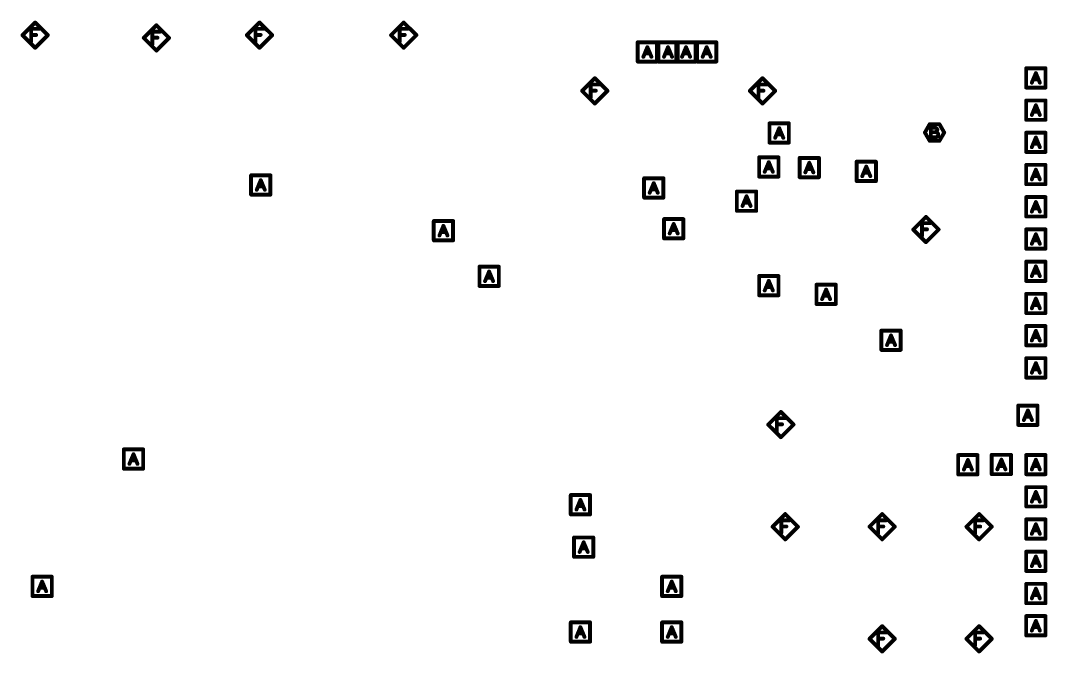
# Model space of a CAD drawing. Extents: x -14.2 to 19.9, y -5.2 to 16.9.
# Drawn here: x 2.524 to 4.118, y 1.002 to 1.984 of the extents above; entities that cross this region are included whole.
import ezdxf

# ---------------------------------------------------------------- set-up
doc = ezdxf.new("R2010")
doc.units = 0
doc.layers.get('0').update_dxf_attribs({"linetype": 'CONTINUOUS'})
doc.layers.add('FAB', color=2, linetype='CONTINUOUS')

# ---------------------------------------------------------------- blocks, each defined once
blk = doc.blocks.new('ROUND_1')
at = {"const_width": 0.003}
blk.add_lwpolyline([(-0.0015, 0, 1), (0.0015, 0, 1)], format="xyb", close=True, dxfattribs=at)

msp = doc.modelspace()

# ---------------------------------------------------------------- linework, layer by layer
at = {"layer": 'FAB', "const_width": 0.006}
for points in [[(2.5274, 1.9618), (2.5471, 1.9814)], [(2.5471, 1.9814), (2.5668, 1.9618)], [(2.7156, 1.9575), (2.7353, 1.9772)], [(2.7353, 1.9772), (2.755, 1.9575)], [(2.8756, 1.9618), (2.8953, 1.9814)], [(2.8953, 1.9814), (2.915, 1.9618)], [(3.0994, 1.9618), (3.1191, 1.9814)], [(3.1191, 1.9814), (3.1388, 1.9618)], [(2.5471, 1.9421), (2.5274, 1.9618)], [(2.5409, 1.9519), (2.5409, 1.9716)], [(2.5409, 1.9716), (2.5533, 1.9716)], [(2.5487, 1.9621), (2.5409, 1.9621)], [(2.5668, 1.9618), (2.5471, 1.9421)], [(2.7353, 1.9378), (2.7156, 1.9575)], [(2.7291, 1.9477), (2.7291, 1.9673)], [(2.7291, 1.9673), (2.7415, 1.9673)], [(2.737, 1.9578), (2.7291, 1.9578)], [(2.755, 1.9575), (2.7353, 1.9378)], [(2.8953, 1.9421), (2.8756, 1.9618)], [(2.8891, 1.9519), (2.8891, 1.9716)], [(2.8891, 1.9716), (2.9016, 1.9716)], [(2.897, 1.9621), (2.8891, 1.9621)], [(2.915, 1.9618), (2.8953, 1.9421)], [(3.1191, 1.9421), (3.0994, 1.9618)], [(3.1129, 1.9519), (3.1129, 1.9716)], [(3.1129, 1.9716), (3.1253, 1.9716)], [(3.1207, 1.9621), (3.1129, 1.9621)], [(3.1388, 1.9618), (3.1191, 1.9421)], [(3.4822, 1.9207), (3.4822, 1.9507)], [(3.4822, 1.9507), (3.5122, 1.9507)], [(3.491, 1.9282), (3.4972, 1.9432)], [(3.4972, 1.9432), (3.5035, 1.9282)], [(3.5122, 1.9507), (3.5122, 1.9207)], [(3.5142, 1.9207), (3.5142, 1.9507)], [(3.5142, 1.9507), (3.5442, 1.9507)], [(3.523, 1.9282), (3.5292, 1.9432)], [(3.5292, 1.9432), (3.5355, 1.9282)], [(3.5422, 1.9207), (3.5422, 1.9507)], [(3.5422, 1.9507), (3.5722, 1.9507)], [(3.5442, 1.9507), (3.5442, 1.9207)], [(3.551, 1.9282), (3.5572, 1.9432)], [(3.5572, 1.9432), (3.5635, 1.9282)], [(3.5722, 1.9507), (3.5722, 1.9207)], [(3.5742, 1.9207), (3.5742, 1.9507)], [(3.5742, 1.9507), (3.6042, 1.9507)], [(3.583, 1.9282), (3.5892, 1.9432)], [(3.5892, 1.9432), (3.5955, 1.9282)], [(3.6042, 1.9507), (3.6042, 1.9207)], [(3.5012, 1.9335), (3.4932, 1.9335)], [(3.5332, 1.9335), (3.5252, 1.9335)], [(3.5612, 1.9335), (3.5532, 1.9335)], [(3.5932, 1.9335), (3.5852, 1.9335)], [(3.5122, 1.9207), (3.4822, 1.9207)], [(3.5442, 1.9207), (3.5142, 1.9207)], [(3.5722, 1.9207), (3.5422, 1.9207)], [(3.6042, 1.9207), (3.5742, 1.9207)], [(4.0851, 1.8804), (4.0851, 1.9104)], [(4.0851, 1.9104), (4.1151, 1.9104)], [(4.1151, 1.9104), (4.1151, 1.8804)], [(3.3959, 1.8753), (3.4156, 1.895)], [(3.4156, 1.895), (3.4353, 1.8753)], [(3.6562, 1.8753), (3.6759, 1.895)], [(3.6759, 1.895), (3.6956, 1.8753)], [(4.0938, 1.888), (4.1001, 1.9029)], [(4.1001, 1.9029), (4.1063, 1.888)], [(3.4093, 1.8654), (3.4093, 1.8851)], [(3.4093, 1.8851), (3.4218, 1.8851)], [(3.6696, 1.8654), (3.6696, 1.8851)], [(3.6696, 1.8851), (3.6821, 1.8851)], [(4.1151, 1.8804), (4.0851, 1.8804)], [(4.1041, 1.8932), (4.0961, 1.8932)], [(3.4156, 1.8556), (3.3959, 1.8753)], [(3.4172, 1.8756), (3.4093, 1.8756)], [(3.4353, 1.8753), (3.4156, 1.8556)], [(3.6759, 1.8556), (3.6562, 1.8753)], [(3.6775, 1.8756), (3.6696, 1.8756)], [(3.6956, 1.8753), (3.6759, 1.8556)], [(4.0851, 1.8304), (4.0851, 1.8604)], [(4.0851, 1.8604), (4.1151, 1.8604)], [(4.0938, 1.8379), (4.1001, 1.853)], [(4.1001, 1.853), (4.1063, 1.8379)], [(4.1151, 1.8604), (4.1151, 1.8304)], [(4.1151, 1.8304), (4.0851, 1.8304)], [(4.1041, 1.8432), (4.0961, 1.8432)], [(3.6868, 1.795), (3.6868, 1.825)], [(3.6868, 1.825), (3.7168, 1.825)], [(3.6955, 1.8025), (3.7018, 1.8175)], [(3.7018, 1.8175), (3.7081, 1.8025)], [(3.7168, 1.825), (3.7168, 1.795)], [(3.9279, 1.8107), (3.9354, 1.8237)], [(3.9354, 1.8237), (3.9504, 1.8237)], [(3.9439, 1.8182), (3.9371, 1.8182)], [(3.9371, 1.8182), (3.9371, 1.8032)], [(3.9457, 1.8174), (3.9439, 1.8182)], [(3.9466, 1.8164), (3.9457, 1.8174)], [(3.9472, 1.815), (3.9466, 1.8164)], [(3.9466, 1.8132), (3.9472, 1.815)], [(3.9504, 1.8237), (3.9579, 1.8107)], [(3.7058, 1.8077), (3.6978, 1.8077)], [(3.9354, 1.7977), (3.9279, 1.8107)], [(3.9449, 1.8112), (3.9371, 1.8112)], [(3.9371, 1.8032), (3.9454, 1.8032)], [(3.9449, 1.8112), (3.9459, 1.8119)], [(3.9466, 1.8107), (3.9449, 1.8112)], [(3.9454, 1.8032), (3.9472, 1.8042)], [(3.9459, 1.8119), (3.9466, 1.8132)], [(3.9482, 1.8092), (3.9466, 1.8107)], [(3.9472, 1.8042), (3.9482, 1.8057)], [(3.9486, 1.8075), (3.9482, 1.8092)], [(3.9482, 1.8057), (3.9486, 1.8075)], [(3.9579, 1.8107), (3.9504, 1.7977)], [(4.0851, 1.7805), (4.0851, 1.8104)], [(4.0851, 1.8104), (4.1151, 1.8104)], [(4.0938, 1.7879), (4.1001, 1.803)], [(4.1001, 1.803), (4.1063, 1.7879)], [(4.1151, 1.8104), (4.1151, 1.7805)], [(3.7168, 1.795), (3.6868, 1.795)], [(3.9504, 1.7977), (3.9354, 1.7977)], [(4.1041, 1.7932), (4.0961, 1.7932)], [(3.6706, 1.7422), (3.6706, 1.7722)], [(3.6706, 1.7722), (3.7006, 1.7722)], [(3.7006, 1.7722), (3.7006, 1.7422)], [(3.7335, 1.7413), (3.7335, 1.7713)], [(3.7335, 1.7713), (3.7635, 1.7713)], [(3.7635, 1.7713), (3.7635, 1.7413)], [(4.1151, 1.7805), (4.0851, 1.7805)], [(3.6793, 1.7497), (3.6856, 1.7647)], [(3.6896, 1.7549), (3.6816, 1.7549)], [(3.6856, 1.7647), (3.6919, 1.7497)], [(3.7423, 1.7488), (3.7485, 1.7638)], [(3.7525, 1.754), (3.7445, 1.754)], [(3.7485, 1.7638), (3.7548, 1.7488)], [(3.8219, 1.7354), (3.8219, 1.7654)], [(3.8219, 1.7654), (3.8519, 1.7654)], [(3.8306, 1.7429), (3.8369, 1.7579)], [(3.8369, 1.7579), (3.8432, 1.7429)], [(3.8519, 1.7654), (3.8519, 1.7354)], [(4.0851, 1.7305), (4.0851, 1.7605)], [(4.0851, 1.7605), (4.1151, 1.7605)], [(4.0938, 1.738), (4.1001, 1.753)], [(4.1001, 1.753), (4.1063, 1.738)], [(4.1151, 1.7605), (4.1151, 1.7305)], [(2.8822, 1.7143), (2.8822, 1.7443)], [(2.8822, 1.7443), (2.9122, 1.7443)], [(2.891, 1.7218), (2.8972, 1.7368)], [(2.8972, 1.7368), (2.9035, 1.7218)], [(2.9122, 1.7443), (2.9122, 1.7143)], [(3.4921, 1.7097), (3.4921, 1.7397)], [(3.4921, 1.7397), (3.5221, 1.7397)], [(3.5221, 1.7397), (3.5221, 1.7097)], [(3.7006, 1.7422), (3.6706, 1.7422)], [(3.7635, 1.7413), (3.7335, 1.7413)], [(3.8519, 1.7354), (3.8219, 1.7354)], [(3.8409, 1.7482), (3.8329, 1.7482)], [(4.1041, 1.7432), (4.0961, 1.7432)], [(2.9012, 1.727), (2.8932, 1.727)], [(3.5008, 1.7172), (3.5071, 1.7322)], [(3.5111, 1.7225), (3.5031, 1.7225)], [(3.5071, 1.7322), (3.5133, 1.7172)], [(3.6361, 1.6892), (3.6361, 1.7192)], [(3.6361, 1.7192), (3.6661, 1.7192)], [(3.6661, 1.7192), (3.6661, 1.6892)], [(4.1151, 1.7305), (4.0851, 1.7305)], [(2.9122, 1.7143), (2.8822, 1.7143)], [(3.5221, 1.7097), (3.4921, 1.7097)], [(3.6448, 1.6967), (3.6511, 1.7118)], [(3.6511, 1.7118), (3.6574, 1.6967)], [(4.0851, 1.6804), (4.0851, 1.7105)], [(4.0851, 1.7105), (4.1151, 1.7105)], [(4.0938, 1.688), (4.1001, 1.7029)], [(4.1001, 1.7029), (4.1063, 1.688)], [(4.1151, 1.7105), (4.1151, 1.6804)], [(3.6661, 1.6892), (3.6361, 1.6892)], [(3.6551, 1.702), (3.6471, 1.702)], [(4.1041, 1.6932), (4.0961, 1.6932)], [(3.1657, 1.6434), (3.1657, 1.6734)], [(3.1657, 1.6734), (3.1957, 1.6734)], [(3.1957, 1.6734), (3.1957, 1.6434)], [(3.5231, 1.6464), (3.5231, 1.6764)], [(3.5231, 1.6764), (3.553, 1.6764)], [(3.553, 1.6764), (3.553, 1.6464)], [(3.9098, 1.6602), (3.9295, 1.6799)], [(3.9295, 1.6799), (3.9492, 1.6602)], [(4.1151, 1.6804), (4.0851, 1.6804)], [(3.1745, 1.6509), (3.1807, 1.6659)], [(3.1847, 1.6562), (3.1767, 1.6562)], [(3.1807, 1.6659), (3.187, 1.6509)], [(3.5318, 1.654), (3.538, 1.6689)], [(3.542, 1.6592), (3.534, 1.6592)], [(3.538, 1.6689), (3.5443, 1.654)], [(3.9295, 1.6405), (3.9098, 1.6602)], [(3.9233, 1.6504), (3.9233, 1.6701)], [(3.9233, 1.6701), (3.9357, 1.6701)], [(3.9311, 1.6605), (3.9233, 1.6605)], [(3.9492, 1.6602), (3.9295, 1.6405)], [(4.0851, 1.6304), (4.0851, 1.6604)], [(4.0851, 1.6604), (4.1151, 1.6604)], [(4.1151, 1.6604), (4.1151, 1.6304)], [(3.1957, 1.6434), (3.1657, 1.6434)], [(3.553, 1.6464), (3.5231, 1.6464)], [(4.0938, 1.638), (4.1001, 1.6529)], [(4.1041, 1.6432), (4.0961, 1.6432)], [(4.1001, 1.6529), (4.1063, 1.638)], [(4.1151, 1.6304), (4.0851, 1.6304)], [(4.0851, 1.5804), (4.0851, 1.6104)], [(4.0851, 1.6104), (4.1151, 1.6104)], [(4.1151, 1.6104), (4.1151, 1.5804)], [(3.2366, 1.5726), (3.2366, 1.6026)], [(3.2366, 1.6026), (3.2666, 1.6026)], [(3.2453, 1.5801), (3.2516, 1.5951)], [(3.2516, 1.5951), (3.2578, 1.5801)], [(3.2666, 1.6026), (3.2666, 1.5726)], [(4.0938, 1.5879), (4.1001, 1.603)], [(4.1041, 1.5932), (4.0961, 1.5932)], [(4.1001, 1.603), (4.1063, 1.5879)], [(3.2556, 1.5853), (3.2476, 1.5853)], [(3.6706, 1.5581), (3.6706, 1.5881)], [(3.6706, 1.5881), (3.7006, 1.5881)], [(3.6793, 1.5656), (3.6856, 1.5806)], [(3.6856, 1.5806), (3.6919, 1.5656)], [(3.7006, 1.5881), (3.7006, 1.5581)], [(4.1151, 1.5804), (4.0851, 1.5804)], [(3.2666, 1.5726), (3.2366, 1.5726)], [(3.6896, 1.5709), (3.6816, 1.5709)], [(3.7596, 1.5446), (3.7596, 1.5746)], [(3.7596, 1.5746), (3.7896, 1.5746)], [(3.7683, 1.5521), (3.7746, 1.5671)], [(3.7746, 1.5671), (3.7808, 1.5521)], [(3.7896, 1.5746), (3.7896, 1.5446)], [(4.0851, 1.5305), (4.0851, 1.5604)], [(4.0851, 1.5604), (4.1151, 1.5604)], [(4.1151, 1.5604), (4.1151, 1.5305)], [(3.7006, 1.5581), (3.6706, 1.5581)], [(3.7896, 1.5446), (3.7596, 1.5446)], [(3.7786, 1.5574), (3.7706, 1.5574)], [(4.0938, 1.5379), (4.1001, 1.553)], [(4.1041, 1.5432), (4.0961, 1.5432)], [(4.1001, 1.553), (4.1063, 1.5379)], [(4.1151, 1.5305), (4.0851, 1.5305)], [(3.8603, 1.4734), (3.8603, 1.5034)], [(3.8603, 1.5034), (3.8903, 1.5034)], [(3.8691, 1.4809), (3.8753, 1.4959)], [(3.8753, 1.4959), (3.8816, 1.4809)], [(3.8903, 1.5034), (3.8903, 1.4734)], [(4.0851, 1.4805), (4.0851, 1.5105)], [(4.0851, 1.5105), (4.1151, 1.5105)], [(4.0938, 1.488), (4.1001, 1.503)], [(4.1001, 1.503), (4.1063, 1.488)], [(4.1151, 1.5105), (4.1151, 1.4805)], [(3.8793, 1.4861), (3.8713, 1.4861)], [(4.1151, 1.4805), (4.0851, 1.4805)], [(4.1041, 1.4932), (4.0961, 1.4932)], [(3.8903, 1.4734), (3.8603, 1.4734)], [(4.0851, 1.4304), (4.0851, 1.4605)], [(4.0851, 1.4605), (4.1151, 1.4605)], [(4.0938, 1.438), (4.1001, 1.4529)], [(4.1001, 1.4529), (4.1063, 1.438)], [(4.1151, 1.4605), (4.1151, 1.4304)], [(4.1041, 1.4432), (4.0961, 1.4432)], [(4.1151, 1.4304), (4.0851, 1.4304)], [(4.0727, 1.357), (4.0727, 1.387)], [(4.0727, 1.387), (4.1027, 1.387)], [(4.1027, 1.387), (4.1027, 1.357)], [(3.6847, 1.3575), (3.7044, 1.3772)], [(3.7044, 1.3772), (3.7241, 1.3575)], [(4.0814, 1.3645), (4.0877, 1.3795)], [(4.0917, 1.3697), (4.0837, 1.3697)], [(4.0877, 1.3795), (4.094, 1.3645)], [(3.7044, 1.3379), (3.6847, 1.3575)], [(3.6982, 1.3477), (3.6982, 1.3674)], [(3.6982, 1.3674), (3.7107, 1.3674)], [(3.7061, 1.3579), (3.6982, 1.3579)], [(3.7241, 1.3575), (3.7044, 1.3379)], [(4.1027, 1.357), (4.0727, 1.357)], [(2.6847, 1.2891), (2.6847, 1.3191)], [(2.6847, 1.3191), (2.7147, 1.3191)], [(2.6934, 1.2966), (2.6997, 1.3116)], [(2.6997, 1.3116), (2.7059, 1.2966)], [(2.7147, 1.3191), (2.7147, 1.2891)], [(3.9796, 1.2802), (3.9796, 1.3102)], [(3.9796, 1.3102), (4.0096, 1.3102)], [(4.0096, 1.3102), (4.0096, 1.2802)], [(4.0316, 1.2806), (4.0316, 1.3106)], [(4.0316, 1.3106), (4.0616, 1.3106)], [(4.0616, 1.3106), (4.0616, 1.2806)], [(4.0851, 1.2805), (4.0851, 1.3104)], [(4.0851, 1.3104), (4.1151, 1.3104)], [(4.1151, 1.3104), (4.1151, 1.2805)], [(2.7147, 1.2891), (2.6847, 1.2891)], [(2.7037, 1.3019), (2.6957, 1.3019)], [(3.9884, 1.2877), (3.9946, 1.3027)], [(3.9986, 1.293), (3.9906, 1.293)], [(3.9946, 1.3027), (4.0009, 1.2877)], [(4.0403, 1.2881), (4.0466, 1.3031)], [(4.0506, 1.2934), (4.0426, 1.2934)], [(4.0466, 1.3031), (4.0529, 1.2881)], [(4.0938, 1.2879), (4.1001, 1.303)], [(4.1041, 1.2932), (4.0961, 1.2932)], [(4.1001, 1.303), (4.1063, 1.2879)], [(4.0096, 1.2802), (3.9796, 1.2802)], [(4.0616, 1.2806), (4.0316, 1.2806)], [(4.1151, 1.2805), (4.0851, 1.2805)], [(4.0851, 1.2305), (4.0851, 1.2605)], [(4.0851, 1.2605), (4.1151, 1.2605)], [(4.1151, 1.2605), (4.1151, 1.2305)], [(3.3783, 1.2182), (3.3783, 1.2482)], [(3.3783, 1.2482), (3.4083, 1.2482)], [(3.3871, 1.2257), (3.3933, 1.2407)], [(3.3933, 1.2407), (3.3996, 1.2257)], [(3.4083, 1.2482), (3.4083, 1.2182)], [(4.0938, 1.238), (4.1001, 1.253)], [(4.1041, 1.2432), (4.0961, 1.2432)], [(4.1001, 1.253), (4.1063, 1.238)], [(3.3973, 1.231), (3.3893, 1.231)], [(4.1151, 1.2305), (4.0851, 1.2305)], [(3.4083, 1.2182), (3.3783, 1.2182)], [(3.6915, 1.1991), (3.7112, 1.2188)], [(3.705, 1.1893), (3.705, 1.209)], [(3.705, 1.209), (3.7175, 1.209)], [(3.7112, 1.2188), (3.7309, 1.1991)], [(3.8419, 1.1991), (3.8616, 1.2188)], [(3.8554, 1.1893), (3.8554, 1.209)], [(3.8554, 1.209), (3.8679, 1.209)], [(3.8616, 1.2188), (3.8813, 1.1991)], [(3.9923, 1.1991), (4.012, 1.2188)], [(4.0058, 1.1893), (4.0058, 1.209)], [(4.0058, 1.209), (4.0183, 1.209)], [(4.012, 1.2188), (4.0317, 1.1991)], [(4.0851, 1.1804), (4.0851, 1.2105)], [(4.0851, 1.2105), (4.1151, 1.2105)], [(4.1151, 1.2105), (4.1151, 1.1804)], [(3.7112, 1.1794), (3.6915, 1.1991)], [(3.7129, 1.1994), (3.705, 1.1994)], [(3.7309, 1.1991), (3.7112, 1.1794)], [(3.8616, 1.1794), (3.8419, 1.1991)], [(3.8633, 1.1994), (3.8554, 1.1994)], [(3.8813, 1.1991), (3.8616, 1.1794)], [(4.012, 1.1794), (3.9923, 1.1991)], [(4.0137, 1.1994), (4.0058, 1.1994)], [(4.0317, 1.1991), (4.012, 1.1794)], [(4.0938, 1.188), (4.1001, 1.2029)], [(4.1041, 1.1932), (4.0961, 1.1932)], [(4.1001, 1.2029), (4.1063, 1.188)], [(3.3834, 1.1524), (3.3834, 1.1824)], [(3.3834, 1.1824), (3.4133, 1.1824)], [(3.4133, 1.1824), (3.4133, 1.1524)], [(4.1151, 1.1804), (4.0851, 1.1804)], [(3.3921, 1.1599), (3.3983, 1.1749)], [(3.4023, 1.1652), (3.3943, 1.1652)], [(3.3983, 1.1749), (3.4046, 1.1599)], [(4.0851, 1.1304), (4.0851, 1.1604)], [(4.0851, 1.1604), (4.1151, 1.1604)], [(4.1151, 1.1604), (4.1151, 1.1304)], [(3.4133, 1.1524), (3.3834, 1.1524)], [(4.0938, 1.138), (4.1001, 1.1529)], [(4.1001, 1.1529), (4.1063, 1.138)], [(4.1151, 1.1304), (4.0851, 1.1304)], [(4.1041, 1.1432), (4.0961, 1.1432)], [(2.5429, 1.0915), (2.5429, 1.1215)], [(2.5429, 1.1215), (2.5729, 1.1215)], [(2.5517, 1.099), (2.5579, 1.114)], [(2.5579, 1.114), (2.5642, 1.099)], [(2.5729, 1.1215), (2.5729, 1.0915)], [(3.52, 1.0915), (3.52, 1.1215)], [(3.52, 1.1215), (3.55, 1.1215)], [(3.5288, 1.099), (3.535, 1.114)], [(3.535, 1.114), (3.5413, 1.099)], [(3.55, 1.1215), (3.55, 1.0915)], [(2.5619, 1.1043), (2.5539, 1.1043)], [(3.539, 1.1043), (3.531, 1.1043)], [(4.0851, 1.0804), (4.0851, 1.1104)], [(4.0851, 1.1104), (4.1151, 1.1104)], [(4.0938, 1.0879), (4.1001, 1.103)], [(4.1001, 1.103), (4.1063, 1.0879)], [(4.1151, 1.1104), (4.1151, 1.0804)], [(2.5729, 1.0915), (2.5429, 1.0915)], [(3.55, 1.0915), (3.52, 1.0915)], [(4.1041, 1.0932), (4.0961, 1.0932)], [(4.1151, 1.0804), (4.0851, 1.0804)], [(3.3783, 1.0207), (3.3783, 1.0507)], [(3.3783, 1.0507), (3.4083, 1.0507)], [(3.4083, 1.0507), (3.4083, 1.0207)], [(3.52, 1.0207), (3.52, 1.0507)], [(3.52, 1.0507), (3.55, 1.0507)], [(3.55, 1.0507), (3.55, 1.0207)], [(4.0851, 1.0305), (4.0851, 1.0604)], [(4.0851, 1.0604), (4.1151, 1.0604)], [(4.0938, 1.0379), (4.1001, 1.053)], [(4.1001, 1.053), (4.1063, 1.0379)], [(4.1151, 1.0604), (4.1151, 1.0305)], [(3.3871, 1.0281), (3.3933, 1.0432)], [(3.3973, 1.0334), (3.3893, 1.0334)], [(3.3933, 1.0432), (3.3996, 1.0281)], [(3.5288, 1.0281), (3.535, 1.0432)], [(3.539, 1.0334), (3.531, 1.0334)], [(3.535, 1.0432), (3.5413, 1.0281)], [(3.8419, 1.0251), (3.8616, 1.0448)], [(3.8554, 1.0153), (3.8554, 1.035)], [(3.8554, 1.035), (3.8679, 1.035)], [(3.8616, 1.0448), (3.8813, 1.0251)], [(3.9923, 1.0251), (4.012, 1.0448)], [(4.0058, 1.0153), (4.0058, 1.035)], [(4.0058, 1.035), (4.0183, 1.035)], [(4.012, 1.0448), (4.0317, 1.0251)], [(4.1041, 1.0432), (4.0961, 1.0432)], [(3.4083, 1.0207), (3.3783, 1.0207)], [(3.55, 1.0207), (3.52, 1.0207)], [(3.8616, 1.0054), (3.8419, 1.0251)], [(3.8633, 1.0255), (3.8554, 1.0255)], [(3.8813, 1.0251), (3.8616, 1.0054)], [(4.012, 1.0054), (3.9923, 1.0251)], [(4.0137, 1.0255), (4.0058, 1.0255)], [(4.0317, 1.0251), (4.012, 1.0054)], [(4.1151, 1.0305), (4.0851, 1.0305)]]:
    msp.add_lwpolyline(points, dxfattribs=at)

# ---------------------------------------------------------------- block references
at = {"layer": 'FAB'}
for p in [(2.5471, 1.9814), (2.5471, 1.9814), (2.7353, 1.9772), (2.7353, 1.9772), (2.8953, 1.9814), (2.8953, 1.9814), (3.1191, 1.9814), (3.1191, 1.9814), (2.5274, 1.9618), (2.5274, 1.9618), (2.5409, 1.9716), (2.5409, 1.9716), (2.5409, 1.9621), (2.5487, 1.9621), (2.5533, 1.9716), (2.5668, 1.9618), (2.5668, 1.9618), (2.7156, 1.9575), (2.7156, 1.9575), (2.7291, 1.9673), (2.7291, 1.9673), (2.7291, 1.9578), (2.737, 1.9578), (2.7415, 1.9673), (2.755, 1.9575), (2.755, 1.9575), (2.8756, 1.9618), (2.8756, 1.9618), (2.8891, 1.9716), (2.8891, 1.9716), (2.8891, 1.9621), (2.897, 1.9621), (2.9016, 1.9716), (2.915, 1.9618), (2.915, 1.9618), (3.0994, 1.9618), (3.0994, 1.9618), (3.1129, 1.9716), (3.1129, 1.9716), (3.1129, 1.9621), (3.1207, 1.9621), (3.1253, 1.9716), (3.1388, 1.9618), (3.1388, 1.9618), (2.5409, 1.9519), (2.5471, 1.9421), (2.5471, 1.9421), (2.7291, 1.9477), (2.8891, 1.9519), (2.8953, 1.9421), (2.8953, 1.9421), (3.1129, 1.9519), (3.1191, 1.9421), (3.1191, 1.9421), (3.4822, 1.9507), (3.4822, 1.9507), (3.4972, 1.9432), (3.4972, 1.9432), (3.5122, 1.9507), (3.5122, 1.9507), (3.5142, 1.9507), (3.5142, 1.9507), (3.5292, 1.9432), (3.5292, 1.9432), (3.5422, 1.9507), (3.5422, 1.9507), (3.5442, 1.9507), (3.5442, 1.9507), (3.5572, 1.9432), (3.5572, 1.9432), (3.5722, 1.9507), (3.5722, 1.9507), (3.5742, 1.9507), (3.5742, 1.9507), (3.5892, 1.9432), (3.5892, 1.9432), (3.6042, 1.9507), (3.6042, 1.9507), (2.7353, 1.9378), (2.7353, 1.9378), (3.491, 1.9282), (3.4932, 1.9335), (3.5012, 1.9335), (3.5035, 1.9282), (3.523, 1.9282), (3.5252, 1.9335), (3.5332, 1.9335), (3.5355, 1.9282), (3.551, 1.9282), (3.5532, 1.9335), (3.5612, 1.9335), (3.5635, 1.9282), (3.583, 1.9282), (3.5852, 1.9335), (3.5932, 1.9335), (3.5955, 1.9282), (3.4822, 1.9207), (3.4822, 1.9207), (3.5122, 1.9207), (3.5122, 1.9207), (3.5142, 1.9207), (3.5142, 1.9207), (3.5422, 1.9207), (3.5422, 1.9207), (3.5442, 1.9207), (3.5442, 1.9207), (3.5722, 1.9207), (3.5722, 1.9207), (3.5742, 1.9207), (3.5742, 1.9207), (3.6042, 1.9207), (3.6042, 1.9207), (4.0851, 1.9104), (4.0851, 1.9104), (4.1151, 1.9104), (4.1151, 1.9104), (3.4156, 1.895), (3.4156, 1.895), (3.6759, 1.895), (3.6759, 1.895), (4.1001, 1.9029), (4.1001, 1.9029), (3.4093, 1.8851), (3.4093, 1.8851), (3.4218, 1.8851), (3.6696, 1.8851), (3.6696, 1.8851), (3.6821, 1.8851), (4.0851, 1.8804), (4.0851, 1.8804), (4.0938, 1.888), (4.0961, 1.8932), (4.1041, 1.8932), (4.1063, 1.888), (4.1151, 1.8804), (4.1151, 1.8804), (3.3959, 1.8753), (3.3959, 1.8753), (3.4093, 1.8756), (3.4093, 1.8654), (3.4172, 1.8756), (3.4353, 1.8753), (3.4353, 1.8753), (3.6562, 1.8753), (3.6562, 1.8753), (3.6696, 1.8756), (3.6696, 1.8654), (3.6775, 1.8756), (3.6956, 1.8753), (3.6956, 1.8753), (3.4156, 1.8556), (3.4156, 1.8556), (3.6759, 1.8556), (3.6759, 1.8556), (4.0851, 1.8604), (4.0851, 1.8604), (4.1001, 1.853), (4.1001, 1.853), (4.1151, 1.8604), (4.1151, 1.8604), (4.0851, 1.8304), (4.0851, 1.8304), (4.0938, 1.8379), (4.0961, 1.8432), (4.1041, 1.8432), (4.1063, 1.8379), (4.1151, 1.8304), (4.1151, 1.8304), (3.6868, 1.825), (3.6868, 1.825), (3.7018, 1.8175), (3.7018, 1.8175), (3.7168, 1.825), (3.7168, 1.825), (3.9354, 1.8237), (3.9354, 1.8237), (3.9371, 1.8182), (3.9371, 1.8182), (3.9439, 1.8182), (3.9439, 1.8182), (3.9457, 1.8174), (3.9457, 1.8174), (3.9466, 1.8164), (3.9466, 1.8164), (3.9472, 1.815), (3.9472, 1.815), (3.9504, 1.8237), (3.9504, 1.8237), (3.6955, 1.8025), (3.6978, 1.8077), (3.7058, 1.8077), (3.7081, 1.8025), (3.9279, 1.8107), (3.9279, 1.8107), (3.9371, 1.8112), (3.9371, 1.8032), (3.9371, 1.8032), (3.9449, 1.8112), (3.9449, 1.8112), (3.9449, 1.8112), (3.9454, 1.8032), (3.9454, 1.8032), (3.9459, 1.8119), (3.9459, 1.8119), (3.9466, 1.8132), (3.9466, 1.8132), (3.9466, 1.8107), (3.9466, 1.8107), (3.9472, 1.8042), (3.9472, 1.8042), (3.9482, 1.8092), (3.9482, 1.8092), (3.9482, 1.8057), (3.9482, 1.8057), (3.9486, 1.8075), (3.9486, 1.8075), (3.9579, 1.8107), (3.9579, 1.8107), (4.0851, 1.8104), (4.0851, 1.8104), (4.1001, 1.803), (4.1001, 1.803), (4.1151, 1.8104), (4.1151, 1.8104), (3.6868, 1.795), (3.6868, 1.795), (3.7168, 1.795), (3.7168, 1.795), (3.9354, 1.7977), (3.9354, 1.7977), (3.9504, 1.7977), (3.9504, 1.7977), (4.0938, 1.7879), (4.0961, 1.7932), (4.1041, 1.7932), (4.1063, 1.7879), (3.6706, 1.7722), (3.6706, 1.7722), (3.7006, 1.7722), (3.7006, 1.7722), (3.7335, 1.7713), (3.7335, 1.7713), (3.7635, 1.7713), (3.7635, 1.7713), (4.0851, 1.7805), (4.0851, 1.7805), (4.1151, 1.7805), (4.1151, 1.7805), (3.6816, 1.7549), (3.6856, 1.7647), (3.6856, 1.7647), (3.6896, 1.7549), (3.7445, 1.754), (3.7485, 1.7638), (3.7485, 1.7638), (3.7525, 1.754), (3.8219, 1.7654), (3.8219, 1.7654), (3.8369, 1.7579), (3.8369, 1.7579), (3.8519, 1.7654), (3.8519, 1.7654), (4.0851, 1.7605), (4.0851, 1.7605), (4.1001, 1.753), (4.1001, 1.753), (4.1151, 1.7605), (4.1151, 1.7605), (2.8822, 1.7443), (2.8822, 1.7443), (2.8972, 1.7368), (2.8972, 1.7368), (2.9122, 1.7443), (2.9122, 1.7443), (3.4921, 1.7397), (3.4921, 1.7397), (3.5221, 1.7397), (3.5221, 1.7397), (3.6706, 1.7422), (3.6706, 1.7422), (3.6793, 1.7497), (3.6919, 1.7497), (3.7006, 1.7422), (3.7006, 1.7422), (3.7335, 1.7413), (3.7335, 1.7413), (3.7423, 1.7488), (3.7548, 1.7488), (3.7635, 1.7413), (3.7635, 1.7413), (3.8219, 1.7354), (3.8219, 1.7354), (3.8306, 1.7429), (3.8329, 1.7482), (3.8409, 1.7482), (3.8432, 1.7429), (3.8519, 1.7354), (3.8519, 1.7354), (4.0938, 1.738), (4.0961, 1.7432), (4.1041, 1.7432), (4.1063, 1.738), (2.891, 1.7218), (2.8932, 1.727), (2.9012, 1.727), (2.9035, 1.7218), (3.5031, 1.7225), (3.5071, 1.7322), (3.5071, 1.7322), (3.5111, 1.7225), (3.6361, 1.7192), (3.6361, 1.7192), (3.6661, 1.7192), (3.6661, 1.7192), (4.0851, 1.7305), (4.0851, 1.7305), (4.1151, 1.7305), (4.1151, 1.7305), (2.8822, 1.7143), (2.8822, 1.7143), (2.9122, 1.7143), (2.9122, 1.7143), (3.4921, 1.7097), (3.4921, 1.7097), (3.5008, 1.7172), (3.5133, 1.7172), (3.5221, 1.7097), (3.5221, 1.7097), (3.6511, 1.7118), (3.6511, 1.7118), (4.0851, 1.7105), (4.0851, 1.7105), (4.1001, 1.7029), (4.1001, 1.7029), (4.1151, 1.7105), (4.1151, 1.7105), (3.6361, 1.6892), (3.6361, 1.6892), (3.6448, 1.6967), (3.6471, 1.702), (3.6551, 1.702), (3.6574, 1.6967), (3.6661, 1.6892), (3.6661, 1.6892), (4.0938, 1.688), (4.0961, 1.6932), (4.1041, 1.6932), (4.1063, 1.688), (3.1657, 1.6734), (3.1657, 1.6734), (3.1957, 1.6734), (3.1957, 1.6734), (3.5231, 1.6764), (3.5231, 1.6764), (3.553, 1.6764), (3.553, 1.6764), (3.9295, 1.6799), (3.9295, 1.6799), (4.0851, 1.6804), (4.0851, 1.6804), (4.1151, 1.6804), (4.1151, 1.6804), (3.1767, 1.6562), (3.1807, 1.6659), (3.1807, 1.6659), (3.1847, 1.6562), (3.534, 1.6592), (3.538, 1.6689), (3.538, 1.6689), (3.542, 1.6592), (3.9098, 1.6602), (3.9098, 1.6602), (3.9233, 1.6701), (3.9233, 1.6701), (3.9233, 1.6605), (3.9311, 1.6605), (3.9357, 1.6701), (3.9492, 1.6602), (3.9492, 1.6602), (4.0851, 1.6604), (4.0851, 1.6604), (4.1151, 1.6604), (4.1151, 1.6604), (3.1657, 1.6434), (3.1657, 1.6434), (3.1745, 1.6509), (3.187, 1.6509), (3.1957, 1.6434), (3.1957, 1.6434), (3.5231, 1.6464), (3.5231, 1.6464), (3.5318, 1.654), (3.5443, 1.654), (3.553, 1.6464), (3.553, 1.6464), (3.9233, 1.6504), (3.9295, 1.6405), (3.9295, 1.6405), (4.0961, 1.6432), (4.1001, 1.6529), (4.1001, 1.6529), (4.1041, 1.6432), (4.0851, 1.6304), (4.0851, 1.6304), (4.0938, 1.638), (4.1063, 1.638), (4.1151, 1.6304), (4.1151, 1.6304), (4.0851, 1.6104), (4.0851, 1.6104), (4.1151, 1.6104), (4.1151, 1.6104), (3.2366, 1.6026), (3.2366, 1.6026), (3.2516, 1.5951), (3.2516, 1.5951), (3.2666, 1.6026), (3.2666, 1.6026), (4.0961, 1.5932), (4.1001, 1.603), (4.1001, 1.603), (4.1041, 1.5932), (3.2453, 1.5801), (3.2476, 1.5853), (3.2556, 1.5853), (3.2578, 1.5801), (3.6706, 1.5881), (3.6706, 1.5881), (3.6856, 1.5806), (3.6856, 1.5806), (3.7006, 1.5881), (3.7006, 1.5881), (4.0851, 1.5804), (4.0851, 1.5804), (4.0938, 1.5879), (4.1063, 1.5879), (4.1151, 1.5804), (4.1151, 1.5804), (3.2366, 1.5726), (3.2366, 1.5726), (3.2666, 1.5726), (3.2666, 1.5726), (3.6793, 1.5656), (3.6816, 1.5709), (3.6896, 1.5709), (3.6919, 1.5656), (3.7596, 1.5746), (3.7596, 1.5746), (3.7746, 1.5671), (3.7746, 1.5671), (3.7896, 1.5746), (3.7896, 1.5746), (4.0851, 1.5604), (4.0851, 1.5604), (4.1151, 1.5604), (4.1151, 1.5604), (3.6706, 1.5581), (3.6706, 1.5581), (3.7006, 1.5581), (3.7006, 1.5581), (3.7596, 1.5446), (3.7596, 1.5446), (3.7683, 1.5521), (3.7706, 1.5574), (3.7786, 1.5574), (3.7808, 1.5521), (3.7896, 1.5446), (3.7896, 1.5446), (4.0961, 1.5432), (4.1001, 1.553), (4.1001, 1.553), (4.1041, 1.5432), (4.0851, 1.5305), (4.0851, 1.5305), (4.0938, 1.5379), (4.1063, 1.5379), (4.1151, 1.5305), (4.1151, 1.5305), (3.8603, 1.5034), (3.8603, 1.5034), (3.8753, 1.4959), (3.8753, 1.4959), (3.8903, 1.5034), (3.8903, 1.5034), (4.0851, 1.5105), (4.0851, 1.5105), (4.1001, 1.503), (4.1001, 1.503), (4.1151, 1.5105), (4.1151, 1.5105), (3.8691, 1.4809), (3.8713, 1.4861), (3.8793, 1.4861), (3.8816, 1.4809), (4.0851, 1.4805), (4.0851, 1.4805), (4.0938, 1.488), (4.0961, 1.4932), (4.1041, 1.4932), (4.1063, 1.488), (4.1151, 1.4805), (4.1151, 1.4805), (3.8603, 1.4734), (3.8603, 1.4734), (3.8903, 1.4734), (3.8903, 1.4734), (4.0851, 1.4605), (4.0851, 1.4605), (4.1001, 1.4529), (4.1001, 1.4529), (4.1151, 1.4605), (4.1151, 1.4605), (4.0938, 1.438), (4.0961, 1.4432), (4.1041, 1.4432), (4.1063, 1.438), (4.0851, 1.4304), (4.0851, 1.4304), (4.1151, 1.4304), (4.1151, 1.4304), (4.0727, 1.387), (4.0727, 1.387), (4.1027, 1.387), (4.1027, 1.387), (3.7044, 1.3772), (3.7044, 1.3772), (4.0837, 1.3697), (4.0877, 1.3795), (4.0877, 1.3795), (4.0917, 1.3697), (3.6847, 1.3575), (3.6847, 1.3575), (3.6982, 1.3674), (3.6982, 1.3674), (3.6982, 1.3579), (3.7061, 1.3579), (3.7107, 1.3674), (3.7241, 1.3575), (3.7241, 1.3575), (4.0727, 1.357), (4.0727, 1.357), (4.0814, 1.3645), (4.094, 1.3645), (4.1027, 1.357), (4.1027, 1.357), (3.6982, 1.3477), (3.7044, 1.3379), (3.7044, 1.3379), (2.6847, 1.3191), (2.6847, 1.3191), (2.6997, 1.3116), (2.6997, 1.3116), (2.7147, 1.3191), (2.7147, 1.3191), (3.9796, 1.3102), (3.9796, 1.3102), (4.0096, 1.3102), (4.0096, 1.3102), (4.0316, 1.3106), (4.0316, 1.3106), (4.0616, 1.3106), (4.0616, 1.3106), (4.0851, 1.3104), (4.0851, 1.3104), (4.1151, 1.3104), (4.1151, 1.3104), (2.6847, 1.2891), (2.6847, 1.2891), (2.6934, 1.2966), (2.6957, 1.3019), (2.7037, 1.3019), (2.7059, 1.2966), (2.7147, 1.2891), (2.7147, 1.2891), (3.9906, 1.293), (3.9946, 1.3027), (3.9946, 1.3027), (3.9986, 1.293), (4.0403, 1.2881), (4.0426, 1.2934), (4.0466, 1.3031), (4.0466, 1.3031), (4.0506, 1.2934), (4.0529, 1.2881), (4.0938, 1.2879), (4.0961, 1.2932), (4.1001, 1.303), (4.1001, 1.303), (4.1041, 1.2932), (4.1063, 1.2879), (3.9796, 1.2802), (3.9796, 1.2802), (3.9884, 1.2877), (4.0009, 1.2877), (4.0096, 1.2802), (4.0096, 1.2802), (4.0316, 1.2806), (4.0316, 1.2806), (4.0616, 1.2806), (4.0616, 1.2806), (4.0851, 1.2805), (4.0851, 1.2805), (4.1151, 1.2805), (4.1151, 1.2805), (4.0851, 1.2605), (4.0851, 1.2605), (4.1151, 1.2605), (4.1151, 1.2605), (3.3783, 1.2482), (3.3783, 1.2482), (3.3933, 1.2407), (3.3933, 1.2407), (3.4083, 1.2482), (3.4083, 1.2482), (4.0961, 1.2432), (4.1001, 1.253), (4.1001, 1.253), (4.1041, 1.2432), (3.3871, 1.2257), (3.3893, 1.231), (3.3973, 1.231), (3.3996, 1.2257), (4.0851, 1.2305), (4.0851, 1.2305), (4.0938, 1.238), (4.1063, 1.238), (4.1151, 1.2305), (4.1151, 1.2305), (3.3783, 1.2182), (3.3783, 1.2182), (3.4083, 1.2182), (3.4083, 1.2182), (3.705, 1.209), (3.705, 1.209), (3.7112, 1.2188), (3.7112, 1.2188), (3.7175, 1.209), (3.8554, 1.209), (3.8554, 1.209), (3.8616, 1.2188), (3.8616, 1.2188), (3.8679, 1.209), (4.0058, 1.209), (4.0058, 1.209), (4.012, 1.2188), (4.012, 1.2188), (4.0183, 1.209), (4.0851, 1.2105), (4.0851, 1.2105), (4.1151, 1.2105), (4.1151, 1.2105), (3.6915, 1.1991), (3.6915, 1.1991), (3.705, 1.1994), (3.7129, 1.1994), (3.7309, 1.1991), (3.7309, 1.1991), (3.8419, 1.1991), (3.8419, 1.1991), (3.8554, 1.1994), (3.8633, 1.1994), (3.8813, 1.1991), (3.8813, 1.1991), (3.9923, 1.1991), (3.9923, 1.1991), (4.0058, 1.1994), (4.0137, 1.1994), (4.0317, 1.1991), (4.0317, 1.1991), (4.0961, 1.1932), (4.1001, 1.2029), (4.1001, 1.2029), (4.1041, 1.1932), (3.3834, 1.1824), (3.3834, 1.1824), (3.4133, 1.1824), (3.4133, 1.1824), (3.705, 1.1893), (3.7112, 1.1794), (3.7112, 1.1794), (3.8554, 1.1893), (3.8616, 1.1794), (3.8616, 1.1794), (4.0058, 1.1893), (4.012, 1.1794), (4.012, 1.1794), (4.0851, 1.1804), (4.0851, 1.1804), (4.0938, 1.188), (4.1063, 1.188), (4.1151, 1.1804), (4.1151, 1.1804), (3.3943, 1.1652), (3.3983, 1.1749), (3.3983, 1.1749), (3.4023, 1.1652), (4.0851, 1.1604), (4.0851, 1.1604), (4.1151, 1.1604), (4.1151, 1.1604), (3.3834, 1.1524), (3.3834, 1.1524), (3.3921, 1.1599), (3.4046, 1.1599), (3.4133, 1.1524), (3.4133, 1.1524), (4.1001, 1.1529), (4.1001, 1.1529), (4.0851, 1.1304), (4.0851, 1.1304), (4.0938, 1.138), (4.0961, 1.1432), (4.1041, 1.1432), (4.1063, 1.138), (4.1151, 1.1304), (4.1151, 1.1304), (2.5429, 1.1215), (2.5429, 1.1215), (2.5579, 1.114), (2.5579, 1.114), (2.5729, 1.1215), (2.5729, 1.1215), (3.52, 1.1215), (3.52, 1.1215), (3.535, 1.114), (3.535, 1.114), (3.55, 1.1215), (3.55, 1.1215), (2.5517, 1.099), (2.5539, 1.1043), (2.5619, 1.1043), (2.5642, 1.099), (3.5288, 1.099), (3.531, 1.1043), (3.539, 1.1043), (3.5413, 1.099), (4.0851, 1.1104), (4.0851, 1.1104), (4.1001, 1.103), (4.1001, 1.103), (4.1151, 1.1104), (4.1151, 1.1104), (2.5429, 1.0915), (2.5429, 1.0915), (2.5729, 1.0915), (2.5729, 1.0915), (3.52, 1.0915), (3.52, 1.0915), (3.55, 1.0915), (3.55, 1.0915), (4.0938, 1.0879), (4.0961, 1.0932), (4.1041, 1.0932), (4.1063, 1.0879), (4.0851, 1.0804), (4.0851, 1.0804), (4.1151, 1.0804), (4.1151, 1.0804), (3.3783, 1.0507), (3.3783, 1.0507), (3.4083, 1.0507), (3.4083, 1.0507), (3.52, 1.0507), (3.52, 1.0507), (3.55, 1.0507), (3.55, 1.0507), (4.0851, 1.0604), (4.0851, 1.0604), (4.1001, 1.053), (4.1001, 1.053), (4.1151, 1.0604), (4.1151, 1.0604), (3.3893, 1.0334), (3.3933, 1.0432), (3.3933, 1.0432), (3.3973, 1.0334), (3.531, 1.0334), (3.535, 1.0432), (3.535, 1.0432), (3.539, 1.0334), (3.8554, 1.035), (3.8554, 1.035), (3.8616, 1.0448), (3.8616, 1.0448), (3.8679, 1.035), (4.0058, 1.035), (4.0058, 1.035), (4.012, 1.0448), (4.012, 1.0448), (4.0183, 1.035), (4.0938, 1.0379), (4.0961, 1.0432), (4.1041, 1.0432), (4.1063, 1.0379), (3.3783, 1.0207), (3.3783, 1.0207), (3.3871, 1.0281), (3.3996, 1.0281), (3.4083, 1.0207), (3.4083, 1.0207), (3.52, 1.0207), (3.52, 1.0207), (3.5288, 1.0281), (3.5413, 1.0281), (3.55, 1.0207), (3.55, 1.0207), (3.8419, 1.0251), (3.8419, 1.0251), (3.8554, 1.0255), (3.8633, 1.0255), (3.8813, 1.0251), (3.8813, 1.0251), (3.9923, 1.0251), (3.9923, 1.0251), (4.0058, 1.0255), (4.0137, 1.0255), (4.0317, 1.0251), (4.0317, 1.0251), (4.0851, 1.0305), (4.0851, 1.0305), (4.1151, 1.0305), (4.1151, 1.0305), (3.8554, 1.0153), (3.8616, 1.0054), (3.8616, 1.0054), (4.0058, 1.0153), (4.012, 1.0054), (4.012, 1.0054)]:
    msp.add_blockref('ROUND_1', p, dxfattribs=at)

doc.saveas('drawing.dxf')
